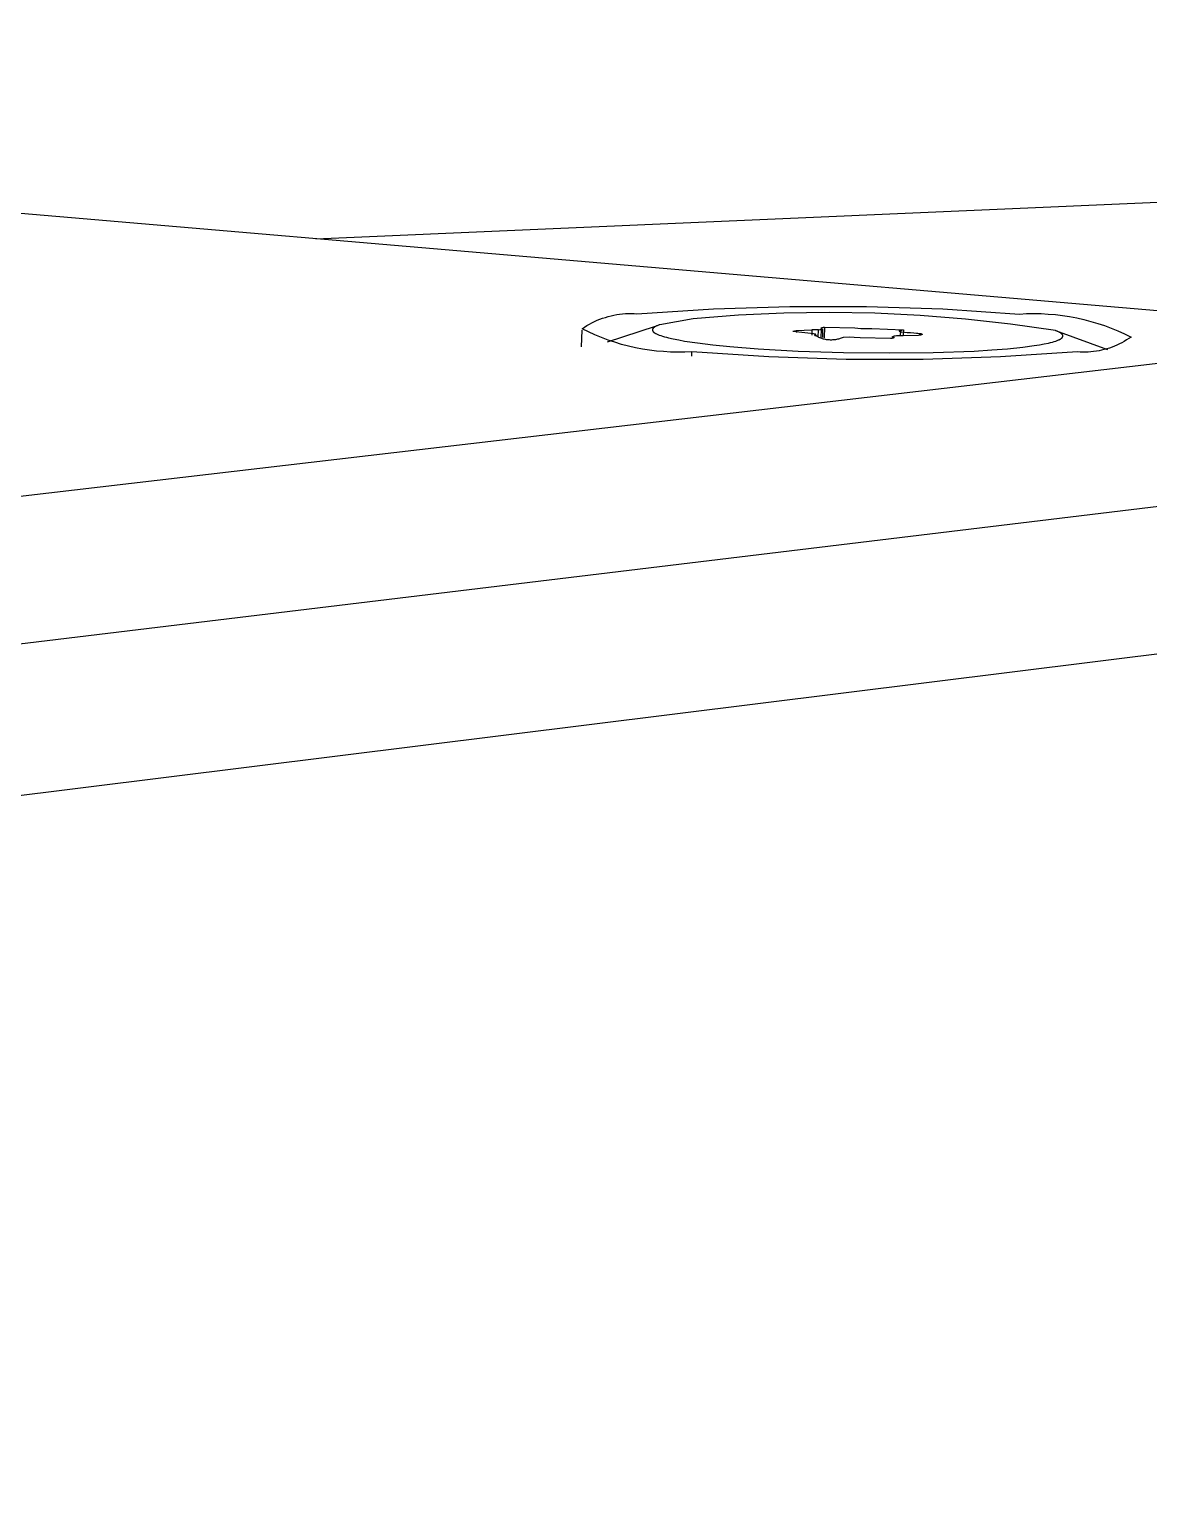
# Model space of a CAD drawing. Header units: millimetres. Extents: x -573 to 3430, y 0 to 3769.
# Drawn here: x 1659.04 to 1674.9, y 373.51 to 394.13 of the extents above; entities that cross this region are included whole.
import ezdxf

# ---------------------------------------------------------------- set-up
doc = ezdxf.new("R2010")
doc.units = ezdxf.units.MM
doc.layers.add('01 Basic thick', color=7, linetype='Continuous', lineweight=35)

msp = doc.modelspace()

# ---------------------------------------------------------------- linework, layer by layer
at = {"layer": '01 Basic thick', "lineweight": -3}
for p, q in [((1663.099, 391.158), (1731.562, 394.128)), ((1676.657, 389.998), (1643.642, 392.822)), ((1667.649, 390.096), (1668.731, 390.166)), ((1668.731, 390.166), (1669.815, 390.201)), ((1670.374, 390.116), (1669.731, 390.106)), ((1669.815, 390.201), (1670.9, 390.2)), ((1671.018, 390.105), (1670.374, 390.116)), ((1670.9, 390.2), (1671.984, 390.165)), ((1671.984, 390.165), (1673.066, 390.093)), ((1666.872, 389.883), (1666.906, 389.906)), ((1666.906, 389.906), (1666.941, 389.928)), ((1666.941, 389.928), (1666.976, 389.949)), ((1666.976, 389.949), (1667.012, 389.969)), ((1667.012, 389.969), (1667.049, 389.987)), ((1667.049, 389.987), (1667.087, 390.004)), ((1667.087, 390.004), (1667.125, 390.019)), ((1667.125, 390.019), (1667.163, 390.034)), ((1667.163, 390.034), (1667.202, 390.046)), ((1667.202, 390.046), (1667.242, 390.058)), ((1667.23, 389.697), (1667.91, 389.92)), ((1667.242, 390.058), (1667.282, 390.068)), ((1667.282, 390.068), (1667.322, 390.077)), ((1667.322, 390.077), (1667.362, 390.084)), ((1667.362, 390.084), (1667.403, 390.09)), ((1667.403, 390.09), (1667.444, 390.095)), ((1667.444, 390.095), (1667.485, 390.098)), ((1667.485, 390.098), (1667.526, 390.1)), ((1667.526, 390.1), (1667.567, 390.1)), ((1667.567, 390.1), (1667.608, 390.099)), ((1667.608, 390.099), (1667.649, 390.096)), ((1667.893, 389.905), (1667.891, 389.903)), ((1667.896, 389.907), (1667.893, 389.905)), ((1667.899, 389.909), (1667.896, 389.907)), ((1667.902, 389.911), (1667.899, 389.909)), ((1667.905, 389.912), (1667.902, 389.911)), ((1667.909, 389.914), (1667.905, 389.912)), ((1667.912, 389.916), (1667.909, 389.914)), ((1667.919, 389.92), (1667.912, 389.916)), ((1667.927, 389.924), (1667.919, 389.92)), ((1667.935, 389.927), (1667.927, 389.924)), ((1667.944, 389.931), (1667.935, 389.927)), ((1667.954, 389.935), (1667.944, 389.931)), ((1667.964, 389.938), (1667.954, 389.935)), ((1667.975, 389.942), (1667.964, 389.938)), ((1668.447, 390.027), (1667.975, 389.942)), ((1669.088, 390.077), (1668.447, 390.027)), ((1669.731, 390.106), (1669.088, 390.077)), ((1670.288, 389.904), (1670.294, 389.905)), ((1670.294, 389.905), (1670.307, 389.906)), ((1670.307, 389.906), (1670.303, 389.758)), ((1670.307, 389.906), (1670.735, 389.896)), ((1671.661, 390.073), (1671.018, 390.105)), ((1672.302, 390.022), (1671.661, 390.073)), ((1672.942, 389.95), (1672.302, 390.022)), ((1673.579, 389.858), (1672.942, 389.95)), ((1673.066, 390.093), (1673.168, 390.098)), ((1673.168, 390.098), (1673.27, 390.1)), ((1673.27, 390.1), (1673.373, 390.098)), ((1673.373, 390.098), (1673.475, 390.093)), ((1673.475, 390.093), (1673.576, 390.084)), ((1673.576, 390.084), (1673.678, 390.072)), ((1673.678, 390.072), (1673.779, 390.056)), ((1673.779, 390.056), (1673.879, 390.037)), ((1673.879, 390.037), (1673.979, 390.015)), ((1673.979, 390.015), (1674.078, 389.989)), ((1674.078, 389.989), (1674.176, 389.96)), ((1674.176, 389.96), (1674.273, 389.928)), ((1674.273, 389.928), (1674.368, 389.893)), ((1666.865, 389.63), (1666.871, 389.864)), ((1666.962, 389.839), (1666.872, 389.883)), ((1667.053, 389.797), (1666.962, 389.839)), ((1667.146, 389.759), (1667.053, 389.797)), ((1667.24, 389.724), (1667.146, 389.759)), ((1667.336, 389.692), (1667.24, 389.724)), ((1667.867, 389.868), (1667.867, 389.868)), ((1667.867, 389.868), (1667.867, 389.867)), ((1667.867, 389.867), (1667.867, 389.867)), ((1667.867, 389.867), (1667.868, 389.866)), ((1667.869, 389.875), (1667.868, 389.874)), ((1667.868, 389.874), (1667.868, 389.873)), ((1667.868, 389.873), (1667.868, 389.872)), ((1667.868, 389.872), (1667.868, 389.871)), ((1667.868, 389.871), (1667.868, 389.871)), ((1667.868, 389.871), (1667.868, 389.87)), ((1667.868, 389.87), (1667.868, 389.87)), ((1667.868, 389.87), (1667.868, 389.869)), ((1667.868, 389.869), (1667.868, 389.869)), ((1667.868, 389.869), (1667.867, 389.868)), ((1667.868, 389.866), (1667.868, 389.866)), ((1667.868, 389.866), (1667.868, 389.865)), ((1667.868, 389.865), (1667.868, 389.865)), ((1667.868, 389.865), (1667.868, 389.864)), ((1667.868, 389.864), (1667.868, 389.863)), ((1667.868, 389.863), (1667.868, 389.862)), ((1667.868, 389.862), (1667.868, 389.861)), ((1667.868, 389.861), (1667.868, 389.86)), ((1667.868, 389.86), (1667.869, 389.86)), ((1667.87, 389.878), (1667.869, 389.877)), ((1667.869, 389.877), (1667.869, 389.876)), ((1667.869, 389.876), (1667.869, 389.875)), ((1667.869, 389.86), (1667.869, 389.859)), ((1667.869, 389.859), (1667.869, 389.858)), ((1667.869, 389.858), (1667.87, 389.857)), ((1667.871, 389.881), (1667.87, 389.88)), ((1667.87, 389.88), (1667.87, 389.879)), ((1667.87, 389.879), (1667.87, 389.878)), ((1667.87, 389.857), (1667.87, 389.856)), ((1667.87, 389.856), (1667.871, 389.855)), ((1667.872, 389.883), (1667.871, 389.882)), ((1667.871, 389.882), (1667.871, 389.881)), ((1667.871, 389.855), (1667.871, 389.854)), ((1667.871, 389.854), (1667.872, 389.853)), ((1667.873, 389.885), (1667.872, 389.884)), ((1667.872, 389.884), (1667.872, 389.883)), ((1667.872, 389.853), (1667.872, 389.852)), ((1667.872, 389.852), (1667.873, 389.851)), ((1667.874, 389.886), (1667.873, 389.885)), ((1667.873, 389.851), (1667.873, 389.85)), ((1667.873, 389.85), (1667.874, 389.849)), ((1667.875, 389.888), (1667.874, 389.887)), ((1667.874, 389.887), (1667.874, 389.886)), ((1667.874, 389.849), (1667.875, 389.848)), ((1667.876, 389.889), (1667.875, 389.888)), ((1667.875, 389.848), (1667.875, 389.847)), ((1667.875, 389.847), (1667.876, 389.846)), ((1667.877, 389.89), (1667.876, 389.889)), ((1667.876, 389.846), (1667.877, 389.845)), ((1667.878, 389.892), (1667.877, 389.891)), ((1667.877, 389.891), (1667.877, 389.89)), ((1667.877, 389.845), (1667.878, 389.844)), ((1667.879, 389.893), (1667.878, 389.892)), ((1667.878, 389.844), (1667.879, 389.843)), ((1667.88, 389.894), (1667.879, 389.893)), ((1667.879, 389.843), (1667.879, 389.842)), ((1667.879, 389.842), (1667.88, 389.841)), ((1667.881, 389.895), (1667.88, 389.894)), ((1667.88, 389.841), (1667.881, 389.84)), ((1667.882, 389.896), (1667.881, 389.895)), ((1667.881, 389.84), (1667.882, 389.839)), ((1667.884, 389.897), (1667.882, 389.896)), ((1667.882, 389.839), (1667.885, 389.837)), ((1667.886, 389.899), (1667.884, 389.897)), ((1667.885, 389.837), (1667.887, 389.835)), ((1667.888, 389.901), (1667.886, 389.899)), ((1667.887, 389.835), (1667.889, 389.833)), ((1667.891, 389.903), (1667.888, 389.901)), ((1667.889, 389.833), (1667.892, 389.831)), ((1667.892, 389.831), (1667.894, 389.829)), ((1667.894, 389.829), (1667.897, 389.827)), ((1667.897, 389.827), (1667.9, 389.825)), ((1667.9, 389.825), (1667.903, 389.823)), ((1667.903, 389.823), (1667.907, 389.821)), ((1667.907, 389.821), (1667.91, 389.819)), ((1667.91, 389.819), (1667.917, 389.815)), ((1667.917, 389.815), (1667.925, 389.811)), ((1667.925, 389.811), (1667.934, 389.807)), ((1667.934, 389.807), (1667.943, 389.803)), ((1667.943, 389.803), (1667.952, 389.799)), ((1667.952, 389.799), (1667.963, 389.795)), ((1667.963, 389.795), (1667.985, 389.787)), ((1667.985, 389.787), (1668.01, 389.779)), ((1668.01, 389.779), (1668.037, 389.771)), ((1668.037, 389.771), (1668.066, 389.763)), ((1668.066, 389.763), (1668.097, 389.755)), ((1668.097, 389.755), (1668.164, 389.74)), ((1668.164, 389.74), (1668.24, 389.725)), ((1668.24, 389.725), (1668.322, 389.71)), ((1668.322, 389.71), (1668.505, 389.683)), ((1669.858, 389.848), (1669.903, 389.86)), ((1670.069, 389.82), (1669.858, 389.847)), ((1669.908, 389.861), (1670.127, 389.867)), ((1669.908, 389.861), (1669.908, 389.832)), ((1670.149, 389.812), (1670.069, 389.82)), ((1670.127, 389.867), (1670.125, 389.793)), ((1670.22, 389.87), (1670.127, 389.867)), ((1670.172, 389.807), (1670.149, 389.812)), ((1670.165, 389.797), (1670.165, 389.797)), ((1670.165, 389.797), (1670.165, 389.796)), ((1670.177, 389.789), (1670.165, 389.797)), ((1670.165, 389.796), (1670.165, 389.796)), ((1670.165, 389.796), (1670.165, 389.796)), ((1670.165, 389.796), (1670.165, 389.795)), ((1670.165, 389.795), (1670.165, 389.795)), ((1670.165, 389.795), (1670.166, 389.795)), ((1670.166, 389.795), (1670.166, 389.795)), ((1670.166, 389.795), (1670.166, 389.794)), ((1670.166, 389.794), (1670.166, 389.794)), ((1670.166, 389.794), (1670.166, 389.794)), ((1670.166, 389.794), (1670.166, 389.793)), ((1670.166, 389.793), (1670.166, 389.793)), ((1670.166, 389.793), (1670.167, 389.793)), ((1670.167, 389.793), (1670.167, 389.793)), ((1670.167, 389.793), (1670.167, 389.792)), ((1670.167, 389.792), (1670.167, 389.792)), ((1670.167, 389.792), (1670.167, 389.792)), ((1670.167, 389.792), (1670.168, 389.792)), ((1670.168, 389.792), (1670.168, 389.792)), ((1670.168, 389.792), (1670.168, 389.791)), ((1670.168, 389.791), (1670.168, 389.791)), ((1670.168, 389.791), (1670.169, 389.791)), ((1670.169, 389.791), (1670.169, 389.791)), ((1670.169, 389.791), (1670.169, 389.791)), ((1670.169, 389.791), (1670.169, 389.791)), ((1670.169, 389.791), (1670.17, 389.79)), ((1670.17, 389.79), (1670.17, 389.79)), ((1670.17, 389.79), (1670.17, 389.79)), ((1670.17, 389.79), (1670.17, 389.79)), ((1670.17, 389.79), (1670.171, 389.79)), ((1670.171, 389.79), (1670.171, 389.79)), ((1670.171, 389.79), (1670.171, 389.79)), ((1670.171, 389.79), (1670.172, 389.79)), ((1670.173, 389.807), (1670.172, 389.807)), ((1670.172, 389.79), (1670.172, 389.79)), ((1670.172, 389.79), (1670.172, 389.79)), ((1670.172, 389.79), (1670.173, 389.79)), ((1670.174, 389.807), (1670.173, 389.807)), ((1670.173, 389.807), (1670.173, 389.807)), ((1670.173, 389.807), (1670.173, 389.807)), ((1670.173, 389.79), (1670.173, 389.79)), ((1670.173, 389.79), (1670.173, 389.789)), ((1670.173, 389.789), (1670.173, 389.789)), ((1670.173, 389.789), (1670.174, 389.789)), ((1670.175, 389.807), (1670.174, 389.807)), ((1670.174, 389.807), (1670.174, 389.807)), ((1670.174, 389.807), (1670.174, 389.807)), ((1670.174, 389.807), (1670.174, 389.807)), ((1670.174, 389.789), (1670.174, 389.79)), ((1670.174, 389.79), (1670.175, 389.79)), ((1670.174, 389.789), (1670.174, 389.789)), ((1670.176, 389.807), (1670.175, 389.807)), ((1670.175, 389.807), (1670.175, 389.807)), ((1670.175, 389.807), (1670.175, 389.807)), ((1670.175, 389.79), (1670.175, 389.79)), ((1670.175, 389.79), (1670.175, 389.79)), ((1670.175, 389.79), (1670.176, 389.79)), ((1670.176, 389.806), (1670.176, 389.807)), ((1670.176, 389.807), (1670.176, 389.807)), ((1670.177, 389.806), (1670.176, 389.806)), ((1670.176, 389.79), (1670.176, 389.79)), ((1670.176, 389.79), (1670.176, 389.79)), ((1670.176, 389.79), (1670.176, 389.79)), ((1670.176, 389.79), (1670.177, 389.79)), ((1670.178, 389.806), (1670.177, 389.806)), ((1670.177, 389.806), (1670.177, 389.806)), ((1670.177, 389.806), (1670.177, 389.806)), ((1670.177, 389.806), (1670.177, 389.806)), ((1670.177, 389.79), (1670.177, 389.79)), ((1670.177, 389.79), (1670.177, 389.79)), ((1670.177, 389.79), (1670.178, 389.79)), ((1670.189, 389.782), (1670.177, 389.789)), ((1670.178, 389.805), (1670.178, 389.806)), ((1670.178, 389.806), (1670.178, 389.806)), ((1670.178, 389.806), (1670.178, 389.806)), ((1670.179, 389.805), (1670.178, 389.805)), ((1670.178, 389.79), (1670.178, 389.791)), ((1670.178, 389.791), (1670.178, 389.791)), ((1670.178, 389.791), (1670.178, 389.791)), ((1670.178, 389.791), (1670.179, 389.791)), ((1670.18, 389.804), (1670.179, 389.805)), ((1670.179, 389.805), (1670.179, 389.805)), ((1670.179, 389.805), (1670.179, 389.805)), ((1670.179, 389.805), (1670.179, 389.805)), ((1670.179, 389.791), (1670.179, 389.792)), ((1670.179, 389.792), (1670.18, 389.792)), ((1670.179, 389.791), (1670.179, 389.791)), ((1670.179, 389.791), (1670.179, 389.791)), ((1670.181, 389.803), (1670.18, 389.804)), ((1670.18, 389.804), (1670.18, 389.804)), ((1670.18, 389.804), (1670.18, 389.804)), ((1670.18, 389.804), (1670.18, 389.804)), ((1670.18, 389.804), (1670.18, 389.804)), ((1670.18, 389.792), (1670.18, 389.793)), ((1670.18, 389.793), (1670.181, 389.793)), ((1670.18, 389.792), (1670.18, 389.792)), ((1670.18, 389.792), (1670.18, 389.792)), ((1670.18, 389.792), (1670.18, 389.792)), ((1670.181, 389.802), (1670.181, 389.803)), ((1670.181, 389.803), (1670.181, 389.803)), ((1670.181, 389.803), (1670.181, 389.803)), ((1670.181, 389.803), (1670.181, 389.803)), ((1670.182, 389.802), (1670.181, 389.802)), ((1670.181, 389.802), (1670.181, 389.802)), ((1670.181, 389.794), (1670.182, 389.795)), ((1670.181, 389.793), (1670.181, 389.794)), ((1670.181, 389.794), (1670.181, 389.794)), ((1670.181, 389.794), (1670.181, 389.794)), ((1670.181, 389.794), (1670.181, 389.794)), ((1670.181, 389.793), (1670.181, 389.793)), ((1670.181, 389.793), (1670.181, 389.793)), ((1670.182, 389.801), (1670.182, 389.802)), ((1670.182, 389.802), (1670.182, 389.802)), ((1670.182, 389.8), (1670.182, 389.801)), ((1670.182, 389.801), (1670.182, 389.801)), ((1670.182, 389.801), (1670.182, 389.801)), ((1670.182, 389.799), (1670.182, 389.8)), ((1670.182, 389.8), (1670.182, 389.8)), ((1670.182, 389.8), (1670.182, 389.8)), ((1670.182, 389.798), (1670.182, 389.799)), ((1670.182, 389.799), (1670.182, 389.799)), ((1670.182, 389.799), (1670.182, 389.799)), ((1670.182, 389.799), (1670.182, 389.799)), ((1670.182, 389.797), (1670.182, 389.798)), ((1670.182, 389.798), (1670.182, 389.798)), ((1670.182, 389.798), (1670.182, 389.798)), ((1670.182, 389.796), (1670.182, 389.797)), ((1670.182, 389.797), (1670.182, 389.797)), ((1670.182, 389.797), (1670.182, 389.797)), ((1670.182, 389.795), (1670.182, 389.796)), ((1670.182, 389.796), (1670.182, 389.796)), ((1670.182, 389.796), (1670.182, 389.796)), ((1670.182, 389.796), (1670.182, 389.796)), ((1670.182, 389.795), (1670.182, 389.795)), ((1670.182, 389.795), (1670.182, 389.795)), ((1670.201, 389.775), (1670.189, 389.782)), ((1670.214, 389.768), (1670.201, 389.775)), ((1670.226, 389.762), (1670.214, 389.768)), ((1670.217, 389.763), (1670.22, 389.87)), ((1670.22, 389.87), (1670.238, 389.872)), ((1670.239, 389.756), (1670.226, 389.762)), ((1670.238, 389.872), (1670.257, 389.874)), ((1670.253, 389.751), (1670.239, 389.756)), ((1670.266, 389.746), (1670.253, 389.751)), ((1670.257, 389.874), (1670.254, 389.761)), ((1670.257, 389.892), (1670.257, 389.893)), ((1670.257, 389.893), (1670.257, 389.893)), ((1670.257, 389.893), (1670.257, 389.893)), ((1670.257, 389.893), (1670.257, 389.893)), ((1670.257, 389.893), (1670.257, 389.893)), ((1670.257, 389.893), (1670.257, 389.893)), ((1670.257, 389.893), (1670.257, 389.893)), ((1670.257, 389.893), (1670.257, 389.893)), ((1670.257, 389.893), (1670.257, 389.893)), ((1670.257, 389.893), (1670.257, 389.893)), ((1670.257, 389.893), (1670.257, 389.893)), ((1670.257, 389.893), (1670.257, 389.893)), ((1670.258, 389.892), (1670.257, 389.892)), ((1670.257, 389.892), (1670.257, 389.892)), ((1670.257, 389.892), (1670.257, 389.892)), ((1670.257, 389.892), (1670.257, 389.892)), ((1670.257, 389.892), (1670.257, 389.892)), ((1670.257, 389.892), (1670.257, 389.892)), ((1670.257, 389.892), (1670.257, 389.892)), ((1670.257, 389.892), (1670.257, 389.892)), ((1670.257, 389.892), (1670.257, 389.892)), ((1670.257, 389.874), (1670.278, 389.88)), ((1670.258, 389.894), (1670.258, 389.895)), ((1670.258, 389.895), (1670.258, 389.895)), ((1670.258, 389.895), (1670.258, 389.895)), ((1670.258, 389.895), (1670.258, 389.895)), ((1670.258, 389.895), (1670.258, 389.895)), ((1670.258, 389.895), (1670.258, 389.895)), ((1670.258, 389.895), (1670.258, 389.895)), ((1670.258, 389.895), (1670.259, 389.895)), ((1670.257, 389.893), (1670.258, 389.894)), ((1670.258, 389.894), (1670.258, 389.894)), ((1670.258, 389.894), (1670.258, 389.894)), ((1670.258, 389.894), (1670.258, 389.894)), ((1670.258, 389.894), (1670.258, 389.894)), ((1670.258, 389.894), (1670.258, 389.894)), ((1670.258, 389.894), (1670.258, 389.894)), ((1670.258, 389.894), (1670.258, 389.894)), ((1670.258, 389.894), (1670.258, 389.894)), ((1670.258, 389.894), (1670.258, 389.894)), ((1670.258, 389.894), (1670.258, 389.894)), ((1670.258, 389.894), (1670.258, 389.894)), ((1670.258, 389.894), (1670.258, 389.894)), ((1670.258, 389.891), (1670.258, 389.892)), ((1670.258, 389.892), (1670.258, 389.892)), ((1670.258, 389.892), (1670.258, 389.892)), ((1670.258, 389.892), (1670.258, 389.892)), ((1670.258, 389.89), (1670.258, 389.891)), ((1670.258, 389.891), (1670.258, 389.891)), ((1670.258, 389.891), (1670.258, 389.891)), ((1670.258, 389.891), (1670.258, 389.891)), ((1670.258, 389.891), (1670.258, 389.891)), ((1670.258, 389.891), (1670.258, 389.891)), ((1670.258, 389.891), (1670.258, 389.891)), ((1670.258, 389.891), (1670.258, 389.891)), ((1670.258, 389.891), (1670.258, 389.891)), ((1670.258, 389.891), (1670.258, 389.891)), ((1670.258, 389.891), (1670.258, 389.891)), ((1670.258, 389.891), (1670.258, 389.891)), ((1670.258, 389.891), (1670.258, 389.891)), ((1670.259, 389.89), (1670.258, 389.89)), ((1670.258, 389.89), (1670.258, 389.89)), ((1670.259, 389.895), (1670.259, 389.896)), ((1670.259, 389.896), (1670.259, 389.896)), ((1670.259, 389.896), (1670.26, 389.896)), ((1670.259, 389.895), (1670.259, 389.895)), ((1670.259, 389.895), (1670.259, 389.895)), ((1670.259, 389.889), (1670.259, 389.89)), ((1670.259, 389.89), (1670.259, 389.89)), ((1670.259, 389.89), (1670.259, 389.89)), ((1670.259, 389.89), (1670.259, 389.89)), ((1670.259, 389.89), (1670.259, 389.89)), ((1670.26, 389.889), (1670.259, 389.889)), ((1670.26, 389.896), (1670.26, 389.897)), ((1670.26, 389.897), (1670.261, 389.897)), ((1670.26, 389.896), (1670.26, 389.896)), ((1670.26, 389.896), (1670.26, 389.896)), ((1670.26, 389.896), (1670.26, 389.896)), ((1670.261, 389.889), (1670.26, 389.889)), ((1670.26, 389.889), (1670.26, 389.889)), ((1670.26, 389.889), (1670.26, 389.889)), ((1670.26, 389.889), (1670.26, 389.889)), ((1670.261, 389.897), (1670.261, 389.897)), ((1670.261, 389.897), (1670.262, 389.897)), ((1670.261, 389.888), (1670.261, 389.889)), ((1670.262, 389.888), (1670.261, 389.888)), ((1670.262, 389.897), (1670.262, 389.898)), ((1670.262, 389.898), (1670.263, 389.898)), ((1670.263, 389.887), (1670.262, 389.888)), ((1670.262, 389.888), (1670.262, 389.888)), ((1670.263, 389.898), (1670.264, 389.898)), ((1670.264, 389.887), (1670.263, 389.887)), ((1670.263, 389.887), (1670.263, 389.887)), ((1670.264, 389.898), (1670.265, 389.899)), ((1670.265, 389.887), (1670.264, 389.887)), ((1670.265, 389.899), (1670.265, 389.899)), ((1670.265, 389.899), (1670.266, 389.899)), ((1670.265, 389.886), (1670.265, 389.887)), ((1670.267, 389.886), (1670.265, 389.886)), ((1670.266, 389.899), (1670.268, 389.9)), ((1670.279, 389.742), (1670.266, 389.746)), ((1670.269, 389.885), (1670.267, 389.886)), ((1670.268, 389.9), (1670.27, 389.9)), ((1670.271, 389.885), (1670.269, 389.885)), ((1670.27, 389.9), (1670.272, 389.901)), ((1670.273, 389.884), (1670.271, 389.885)), ((1670.272, 389.901), (1670.275, 389.901)), ((1670.275, 389.901), (1670.277, 389.902)), ((1670.279, 389.88), (1670.276, 389.761)), ((1670.277, 389.902), (1670.283, 389.903)), ((1670.293, 389.738), (1670.279, 389.742)), ((1670.283, 389.903), (1670.288, 389.904)), ((1670.307, 389.735), (1670.293, 389.738)), ((1670.321, 389.732), (1670.307, 389.735)), ((1670.335, 389.729), (1670.321, 389.732)), ((1670.349, 389.727), (1670.335, 389.729)), ((1670.363, 389.726), (1670.349, 389.727)), ((1670.377, 389.725), (1670.363, 389.726)), ((1670.391, 389.724), (1670.377, 389.725)), ((1670.405, 389.724), (1670.391, 389.724)), ((1670.419, 389.725), (1670.405, 389.724)), ((1670.433, 389.726), (1670.419, 389.725)), ((1670.447, 389.727), (1670.433, 389.726)), ((1670.461, 389.729), (1670.447, 389.727)), ((1670.475, 389.732), (1670.461, 389.729)), ((1670.489, 389.735), (1670.475, 389.732)), ((1670.503, 389.738), (1670.489, 389.735)), ((1670.517, 389.742), (1670.503, 389.738)), ((1670.53, 389.746), (1670.517, 389.742)), ((1670.543, 389.751), (1670.53, 389.746)), ((1670.557, 389.756), (1670.543, 389.751)), ((1670.569, 389.762), (1670.557, 389.756)), ((1670.667, 389.764), (1670.569, 389.762)), ((1670.725, 389.762), (1670.667, 389.764)), ((1670.812, 389.756), (1670.725, 389.762)), ((1670.735, 389.896), (1670.821, 389.89)), ((1671.241, 389.745), (1670.812, 389.756)), ((1670.821, 389.89), (1670.879, 389.888)), ((1670.879, 389.888), (1670.976, 389.89)), ((1670.976, 389.89), (1671.422, 389.868)), ((1671.254, 389.747), (1671.241, 389.745)), ((1671.259, 389.748), (1671.254, 389.747)), ((1671.265, 389.749), (1671.259, 389.748)), ((1671.27, 389.75), (1671.265, 389.749)), ((1671.269, 389.772), (1671.27, 389.773)), ((1671.269, 389.771), (1671.269, 389.772)), ((1671.269, 389.772), (1671.269, 389.772)), ((1671.269, 389.772), (1671.269, 389.772)), ((1671.269, 389.772), (1671.269, 389.772)), ((1671.269, 389.772), (1671.269, 389.772)), ((1671.269, 389.772), (1671.269, 389.772)), ((1671.269, 389.772), (1671.269, 389.772)), ((1671.269, 389.772), (1671.269, 389.772)), ((1671.269, 389.772), (1671.269, 389.772)), ((1671.269, 389.772), (1671.269, 389.772)), ((1671.269, 389.77), (1671.269, 389.771)), ((1671.269, 389.771), (1671.269, 389.771)), ((1671.269, 389.771), (1671.269, 389.771)), ((1671.269, 389.771), (1671.269, 389.771)), ((1671.269, 389.771), (1671.269, 389.771)), ((1671.269, 389.771), (1671.269, 389.771)), ((1671.269, 389.771), (1671.269, 389.771)), ((1671.269, 389.771), (1671.269, 389.771)), ((1671.269, 389.769), (1671.269, 389.77)), ((1671.269, 389.77), (1671.269, 389.77)), ((1671.269, 389.77), (1671.269, 389.77)), ((1671.269, 389.77), (1671.269, 389.77)), ((1671.269, 389.77), (1671.269, 389.77)), ((1671.269, 389.77), (1671.269, 389.77)), ((1671.269, 389.77), (1671.269, 389.77)), ((1671.269, 389.77), (1671.269, 389.77)), ((1671.269, 389.77), (1671.269, 389.77)), ((1671.27, 389.768), (1671.269, 389.769)), ((1671.269, 389.769), (1671.269, 389.769)), ((1671.269, 389.769), (1671.269, 389.769)), ((1671.269, 389.769), (1671.269, 389.769)), ((1671.269, 389.769), (1671.269, 389.769)), ((1671.269, 389.769), (1671.269, 389.769)), ((1671.269, 389.769), (1671.269, 389.769)), ((1671.269, 389.769), (1671.269, 389.769)), ((1671.269, 389.769), (1671.269, 389.769)), ((1671.27, 389.773), (1671.271, 389.774)), ((1671.27, 389.773), (1671.27, 389.773)), ((1671.27, 389.773), (1671.27, 389.773)), ((1671.27, 389.773), (1671.27, 389.773)), ((1671.27, 389.773), (1671.27, 389.773)), ((1671.27, 389.773), (1671.27, 389.773)), ((1671.27, 389.773), (1671.27, 389.773)), ((1671.27, 389.773), (1671.27, 389.773)), ((1671.27, 389.773), (1671.27, 389.773)), ((1671.27, 389.773), (1671.27, 389.773)), ((1671.27, 389.773), (1671.27, 389.773)), ((1671.27, 389.773), (1671.27, 389.773)), ((1671.271, 389.768), (1671.27, 389.768)), ((1671.27, 389.768), (1671.27, 389.768)), ((1671.27, 389.768), (1671.27, 389.768)), ((1671.27, 389.768), (1671.27, 389.768)), ((1671.27, 389.768), (1671.27, 389.768)), ((1671.27, 389.768), (1671.27, 389.768)), ((1671.27, 389.768), (1671.27, 389.768)), ((1671.27, 389.768), (1671.27, 389.768)), ((1671.27, 389.768), (1671.27, 389.768)), ((1671.27, 389.768), (1671.27, 389.768)), ((1671.27, 389.768), (1671.27, 389.768)), ((1671.273, 389.75), (1671.27, 389.75)), ((1671.271, 389.767), (1671.271, 389.768)), ((1671.271, 389.768), (1671.271, 389.768)), ((1671.272, 389.767), (1671.271, 389.767)), ((1671.271, 389.767), (1671.271, 389.767)), ((1671.271, 389.767), (1671.271, 389.767)), ((1671.271, 389.767), (1671.271, 389.767)), ((1671.271, 389.767), (1671.271, 389.767)), ((1671.271, 389.767), (1671.271, 389.767)), ((1671.271, 389.767), (1671.271, 389.767)), ((1671.271, 389.767), (1671.271, 389.767)), ((1671.272, 389.774), (1671.29, 389.778)), ((1671.273, 389.767), (1671.272, 389.767)), ((1671.272, 389.767), (1671.272, 389.767)), ((1671.272, 389.767), (1671.272, 389.767)), ((1671.272, 389.767), (1671.272, 389.767)), ((1671.272, 389.767), (1671.272, 389.767)), ((1671.272, 389.767), (1671.272, 389.767)), ((1671.272, 389.767), (1671.272, 389.767)), ((1671.272, 389.767), (1671.272, 389.767)), ((1671.274, 389.767), (1671.273, 389.767)), ((1671.273, 389.767), (1671.273, 389.767)), ((1671.273, 389.767), (1671.273, 389.767)), ((1671.273, 389.767), (1671.273, 389.767)), ((1671.273, 389.767), (1671.273, 389.767)), ((1671.273, 389.767), (1671.273, 389.767)), ((1671.273, 389.767), (1671.273, 389.767)), ((1671.273, 389.767), (1671.273, 389.767)), ((1671.273, 389.767), (1671.273, 389.767)), ((1671.275, 389.751), (1671.273, 389.75)), ((1671.275, 389.768), (1671.274, 389.768)), ((1671.274, 389.768), (1671.274, 389.768)), ((1671.274, 389.768), (1671.274, 389.768)), ((1671.274, 389.768), (1671.274, 389.768)), ((1671.274, 389.768), (1671.274, 389.768)), ((1671.274, 389.768), (1671.274, 389.768)), ((1671.274, 389.768), (1671.274, 389.768)), ((1671.274, 389.768), (1671.274, 389.767)), ((1671.274, 389.767), (1671.274, 389.767)), ((1671.274, 389.767), (1671.274, 389.767)), ((1671.275, 389.768), (1671.277, 389.767)), ((1671.277, 389.752), (1671.275, 389.751)), ((1671.277, 389.767), (1671.278, 389.767)), ((1671.279, 389.752), (1671.277, 389.752)), ((1671.278, 389.767), (1671.28, 389.766)), ((1671.281, 389.753), (1671.279, 389.752)), ((1671.28, 389.766), (1671.282, 389.766)), ((1671.282, 389.753), (1671.281, 389.753)), ((1671.282, 389.766), (1671.282, 389.765)), ((1671.282, 389.765), (1671.283, 389.765)), ((1671.283, 389.753), (1671.282, 389.753)), ((1671.283, 389.765), (1671.284, 389.765)), ((1671.284, 389.754), (1671.283, 389.753)), ((1671.284, 389.765), (1671.285, 389.765)), ((1671.285, 389.754), (1671.284, 389.754)), ((1671.284, 389.754), (1671.284, 389.754)), ((1671.285, 389.765), (1671.285, 389.764)), ((1671.285, 389.764), (1671.286, 389.764)), ((1671.286, 389.755), (1671.285, 389.754)), ((1671.286, 389.764), (1671.286, 389.764)), ((1671.286, 389.764), (1671.287, 389.763)), ((1671.287, 389.755), (1671.286, 389.755)), ((1671.286, 389.755), (1671.286, 389.755)), ((1671.287, 389.763), (1671.287, 389.763)), ((1671.287, 389.763), (1671.287, 389.763)), ((1671.287, 389.763), (1671.287, 389.763)), ((1671.287, 389.763), (1671.288, 389.763)), ((1671.288, 389.756), (1671.287, 389.756)), ((1671.287, 389.756), (1671.287, 389.756)), ((1671.287, 389.756), (1671.287, 389.755)), ((1671.287, 389.755), (1671.287, 389.755)), ((1671.288, 389.763), (1671.288, 389.763)), ((1671.288, 389.763), (1671.288, 389.762)), ((1671.288, 389.762), (1671.288, 389.762)), ((1671.288, 389.762), (1671.288, 389.762)), ((1671.288, 389.762), (1671.289, 389.762)), ((1671.289, 389.757), (1671.288, 389.756)), ((1671.288, 389.756), (1671.288, 389.756)), ((1671.288, 389.756), (1671.288, 389.756)), ((1671.288, 389.756), (1671.288, 389.756)), ((1671.288, 389.756), (1671.288, 389.756)), ((1671.289, 389.762), (1671.289, 389.762)), ((1671.289, 389.762), (1671.289, 389.762)), ((1671.289, 389.762), (1671.289, 389.761)), ((1671.289, 389.761), (1671.289, 389.761)), ((1671.289, 389.761), (1671.289, 389.761)), ((1671.289, 389.761), (1671.289, 389.761)), ((1671.289, 389.761), (1671.289, 389.761)), ((1671.289, 389.761), (1671.289, 389.761)), ((1671.289, 389.761), (1671.289, 389.761)), ((1671.289, 389.761), (1671.289, 389.761)), ((1671.289, 389.761), (1671.289, 389.761)), ((1671.289, 389.761), (1671.29, 389.761)), ((1671.29, 389.758), (1671.289, 389.758)), ((1671.289, 389.758), (1671.289, 389.758)), ((1671.289, 389.758), (1671.289, 389.757)), ((1671.289, 389.757), (1671.289, 389.757)), ((1671.289, 389.757), (1671.289, 389.757)), ((1671.289, 389.757), (1671.289, 389.757)), ((1671.289, 389.757), (1671.289, 389.757)), ((1671.289, 389.757), (1671.289, 389.757)), ((1671.289, 389.757), (1671.289, 389.757)), ((1671.289, 389.757), (1671.289, 389.757)), ((1671.289, 389.757), (1671.289, 389.757)), ((1671.289, 389.757), (1671.289, 389.757)), ((1671.309, 389.78), (1671.29, 389.778)), ((1671.29, 389.761), (1671.29, 389.761)), ((1671.29, 389.761), (1671.29, 389.761)), ((1671.29, 389.761), (1671.29, 389.761)), ((1671.29, 389.761), (1671.29, 389.76)), ((1671.29, 389.76), (1671.29, 389.76)), ((1671.29, 389.76), (1671.29, 389.76)), ((1671.29, 389.76), (1671.29, 389.76)), ((1671.29, 389.76), (1671.29, 389.76)), ((1671.29, 389.76), (1671.29, 389.76)), ((1671.29, 389.76), (1671.29, 389.76)), ((1671.29, 389.76), (1671.29, 389.76)), ((1671.29, 389.76), (1671.29, 389.76)), ((1671.29, 389.76), (1671.29, 389.76)), ((1671.29, 389.76), (1671.29, 389.76)), ((1671.29, 389.76), (1671.29, 389.76)), ((1671.29, 389.76), (1671.29, 389.76)), ((1671.29, 389.76), (1671.29, 389.759)), ((1671.29, 389.759), (1671.29, 389.759)), ((1671.29, 389.759), (1671.29, 389.759)), ((1671.29, 389.759), (1671.29, 389.759)), ((1671.29, 389.759), (1671.29, 389.759)), ((1671.29, 389.759), (1671.29, 389.759)), ((1671.29, 389.759), (1671.29, 389.759)), ((1671.29, 389.759), (1671.29, 389.759)), ((1671.29, 389.759), (1671.29, 389.759)), ((1671.29, 389.759), (1671.29, 389.759)), ((1671.29, 389.759), (1671.29, 389.759)), ((1671.29, 389.759), (1671.29, 389.759)), ((1671.29, 389.759), (1671.29, 389.759)), ((1671.29, 389.759), (1671.29, 389.758)), ((1671.29, 389.758), (1671.29, 389.758)), ((1671.29, 389.758), (1671.29, 389.758)), ((1671.29, 389.758), (1671.29, 389.758)), ((1671.29, 389.758), (1671.29, 389.758)), ((1671.29, 389.758), (1671.29, 389.758)), ((1671.29, 389.758), (1671.29, 389.758)), ((1671.29, 389.758), (1671.29, 389.758)), ((1671.29, 389.758), (1671.29, 389.758)), ((1671.29, 389.758), (1671.29, 389.758)), ((1671.327, 389.782), (1671.309, 389.78)), ((1671.42, 389.785), (1671.327, 389.782)), ((1671.364, 389.855), (1671.363, 389.855)), ((1671.363, 389.855), (1671.363, 389.854)), ((1671.363, 389.854), (1671.363, 389.854)), ((1671.363, 389.854), (1671.363, 389.854)), ((1671.363, 389.854), (1671.363, 389.853)), ((1671.363, 389.853), (1671.363, 389.853)), ((1671.365, 389.858), (1671.364, 389.858)), ((1671.364, 389.858), (1671.364, 389.857)), ((1671.364, 389.857), (1671.364, 389.857)), ((1671.364, 389.857), (1671.364, 389.857)), ((1671.364, 389.857), (1671.364, 389.857)), ((1671.364, 389.857), (1671.364, 389.856)), ((1671.364, 389.856), (1671.364, 389.856)), ((1671.364, 389.856), (1671.364, 389.856)), ((1671.364, 389.856), (1671.364, 389.855)), ((1671.364, 389.855), (1671.364, 389.855)), ((1671.364, 389.855), (1671.364, 389.855)), ((1671.363, 389.853), (1671.364, 389.853)), ((1671.364, 389.853), (1671.364, 389.852)), ((1671.364, 389.852), (1671.364, 389.852)), ((1671.364, 389.852), (1671.364, 389.852)), ((1671.364, 389.852), (1671.364, 389.852)), ((1671.364, 389.852), (1671.364, 389.851)), ((1671.364, 389.851), (1671.364, 389.851)), ((1671.364, 389.851), (1671.364, 389.851)), ((1671.364, 389.851), (1671.364, 389.85)), ((1671.364, 389.85), (1671.364, 389.85)), ((1671.364, 389.85), (1671.364, 389.85)), ((1671.364, 389.85), (1671.365, 389.85)), ((1671.366, 389.859), (1671.365, 389.859)), ((1671.365, 389.859), (1671.365, 389.859)), ((1671.365, 389.859), (1671.365, 389.859)), ((1671.365, 389.859), (1671.365, 389.858)), ((1671.365, 389.858), (1671.365, 389.858)), ((1671.365, 389.858), (1671.365, 389.858)), ((1671.365, 389.85), (1671.365, 389.849)), ((1671.365, 389.849), (1671.365, 389.849)), ((1671.365, 389.849), (1671.365, 389.849)), ((1671.365, 389.849), (1671.365, 389.849)), ((1671.365, 389.849), (1671.365, 389.848)), ((1671.365, 389.848), (1671.366, 389.848)), ((1671.367, 389.86), (1671.366, 389.86)), ((1671.366, 389.86), (1671.366, 389.86)), ((1671.366, 389.86), (1671.366, 389.86)), ((1671.366, 389.86), (1671.366, 389.86)), ((1671.366, 389.86), (1671.366, 389.859)), ((1671.366, 389.848), (1671.366, 389.848)), ((1671.366, 389.848), (1671.366, 389.848)), ((1671.366, 389.848), (1671.366, 389.847)), ((1671.366, 389.847), (1671.366, 389.847)), ((1671.366, 389.847), (1671.367, 389.847)), ((1671.368, 389.861), (1671.367, 389.861)), ((1671.367, 389.861), (1671.367, 389.861)), ((1671.367, 389.861), (1671.367, 389.861)), ((1671.367, 389.861), (1671.367, 389.86)), ((1671.367, 389.847), (1671.367, 389.847)), ((1671.367, 389.847), (1671.367, 389.847)), ((1671.367, 389.847), (1671.367, 389.847)), ((1671.367, 389.847), (1671.368, 389.846)), ((1671.369, 389.862), (1671.368, 389.862)), ((1671.368, 389.862), (1671.368, 389.861)), ((1671.368, 389.861), (1671.368, 389.861)), ((1671.368, 389.861), (1671.368, 389.861)), ((1671.368, 389.846), (1671.368, 389.846)), ((1671.368, 389.846), (1671.368, 389.846)), ((1671.368, 389.846), (1671.369, 389.846)), ((1671.37, 389.862), (1671.369, 389.862)), ((1671.369, 389.862), (1671.369, 389.862)), ((1671.369, 389.862), (1671.369, 389.862)), ((1671.369, 389.846), (1671.369, 389.846)), ((1671.369, 389.846), (1671.369, 389.846)), ((1671.369, 389.846), (1671.369, 389.846)), ((1671.369, 389.846), (1671.37, 389.846)), ((1671.371, 389.862), (1671.37, 389.862)), ((1671.37, 389.862), (1671.37, 389.862)), ((1671.37, 389.862), (1671.37, 389.862)), ((1671.37, 389.862), (1671.37, 389.862)), ((1671.37, 389.846), (1671.37, 389.845)), ((1671.37, 389.845), (1671.37, 389.845)), ((1671.37, 389.845), (1671.371, 389.845)), ((1671.372, 389.862), (1671.371, 389.862)), ((1671.371, 389.862), (1671.371, 389.862)), ((1671.371, 389.862), (1671.371, 389.862)), ((1671.371, 389.845), (1671.371, 389.845)), ((1671.371, 389.845), (1671.371, 389.845)), ((1671.371, 389.845), (1671.371, 389.845)), ((1671.371, 389.845), (1671.372, 389.845)), ((1671.373, 389.862), (1671.372, 389.862)), ((1671.372, 389.862), (1671.372, 389.862)), ((1671.372, 389.862), (1671.372, 389.862)), ((1671.372, 389.845), (1671.372, 389.845)), ((1671.372, 389.845), (1671.372, 389.845)), ((1671.372, 389.845), (1671.373, 389.845)), ((1671.374, 389.862), (1671.373, 389.862)), ((1671.373, 389.862), (1671.373, 389.862)), ((1671.373, 389.862), (1671.373, 389.862)), ((1671.373, 389.862), (1671.373, 389.862)), ((1671.373, 389.845), (1671.373, 389.845)), ((1671.373, 389.845), (1671.373, 389.845)), ((1671.373, 389.845), (1671.374, 389.845)), ((1671.375, 389.862), (1671.374, 389.862)), ((1671.374, 389.862), (1671.374, 389.862)), ((1671.374, 389.862), (1671.374, 389.862)), ((1671.374, 389.845), (1671.396, 389.84)), ((1671.376, 389.862), (1671.375, 389.862)), ((1671.375, 389.862), (1671.375, 389.862)), ((1671.375, 389.862), (1671.375, 389.862)), ((1671.375, 389.862), (1671.375, 389.862)), ((1671.376, 389.861), (1671.376, 389.862)), ((1671.376, 389.862), (1671.376, 389.862)), ((1671.377, 389.861), (1671.376, 389.861)), ((1671.378, 389.861), (1671.377, 389.861)), ((1671.377, 389.861), (1671.377, 389.861)), ((1671.377, 389.861), (1671.377, 389.861)), ((1671.377, 389.861), (1671.377, 389.861)), ((1671.378, 389.86), (1671.378, 389.861)), ((1671.379, 389.86), (1671.378, 389.86)), ((1671.378, 389.86), (1671.378, 389.86)), ((1671.378, 389.86), (1671.378, 389.86)), ((1671.378, 389.86), (1671.378, 389.86)), ((1671.379, 389.859), (1671.379, 389.86)), ((1671.379, 389.858), (1671.379, 389.859)), ((1671.379, 389.859), (1671.379, 389.859)), ((1671.379, 389.859), (1671.379, 389.859)), ((1671.379, 389.859), (1671.379, 389.859)), ((1671.38, 389.858), (1671.379, 389.858)), ((1671.381, 389.855), (1671.379, 389.785)), ((1671.38, 389.857), (1671.38, 389.858)), ((1671.38, 389.858), (1671.38, 389.858)), ((1671.38, 389.858), (1671.38, 389.858)), ((1671.38, 389.856), (1671.38, 389.857)), ((1671.38, 389.857), (1671.38, 389.857)), ((1671.38, 389.857), (1671.38, 389.857)), ((1671.381, 389.856), (1671.38, 389.856)), ((1671.38, 389.856), (1671.38, 389.856)), ((1671.422, 389.868), (1671.381, 389.855)), ((1671.381, 389.855), (1671.381, 389.856)), ((1671.381, 389.856), (1671.381, 389.856)), ((1671.396, 389.84), (1671.477, 389.832)), ((1671.639, 389.791), (1671.42, 389.785)), ((1671.423, 389.868), (1671.421, 389.785)), ((1671.477, 389.832), (1671.524, 389.83)), ((1671.524, 389.83), (1671.57, 389.827)), ((1671.57, 389.827), (1671.611, 389.824)), ((1671.611, 389.824), (1671.63, 389.822)), ((1671.63, 389.822), (1671.646, 389.819)), ((1671.654, 389.793), (1671.644, 389.792)), ((1671.646, 389.819), (1671.657, 389.817)), ((1671.663, 389.795), (1671.654, 389.793)), ((1671.657, 389.817), (1671.661, 389.816)), ((1671.661, 389.816), (1671.666, 389.816)), ((1671.667, 389.795), (1671.663, 389.795)), ((1671.666, 389.816), (1671.67, 389.815)), ((1671.67, 389.796), (1671.667, 389.795)), ((1671.67, 389.815), (1671.673, 389.814)), ((1671.674, 389.797), (1671.67, 389.796)), ((1671.673, 389.814), (1671.676, 389.813)), ((1671.676, 389.798), (1671.674, 389.797)), ((1671.676, 389.813), (1671.678, 389.812)), ((1671.678, 389.798), (1671.676, 389.798)), ((1671.678, 389.812), (1671.679, 389.812)), ((1671.679, 389.799), (1671.678, 389.798)), ((1671.679, 389.812), (1671.681, 389.811)), ((1671.68, 389.799), (1671.679, 389.799)), ((1671.681, 389.799), (1671.68, 389.799)), ((1671.681, 389.811), (1671.682, 389.811)), ((1671.682, 389.8), (1671.681, 389.799)), ((1671.682, 389.811), (1671.683, 389.81)), ((1671.683, 389.8), (1671.682, 389.8)), ((1671.683, 389.81), (1671.683, 389.81)), ((1671.683, 389.81), (1671.684, 389.81)), ((1671.684, 389.8), (1671.683, 389.8)), ((1671.684, 389.81), (1671.684, 389.81)), ((1671.684, 389.81), (1671.685, 389.809)), ((1671.685, 389.801), (1671.684, 389.801)), ((1671.684, 389.801), (1671.684, 389.8)), ((1671.685, 389.809), (1671.685, 389.809)), ((1671.685, 389.809), (1671.686, 389.809)), ((1671.686, 389.801), (1671.685, 389.801)), ((1671.685, 389.801), (1671.685, 389.801)), ((1671.685, 389.801), (1671.685, 389.801)), ((1671.686, 389.809), (1671.686, 389.809)), ((1671.686, 389.809), (1671.686, 389.808)), ((1671.686, 389.808), (1671.687, 389.808)), ((1671.687, 389.802), (1671.686, 389.802)), ((1671.686, 389.802), (1671.686, 389.802)), ((1671.686, 389.802), (1671.686, 389.801)), ((1671.687, 389.808), (1671.687, 389.808)), ((1671.687, 389.808), (1671.687, 389.808)), ((1671.687, 389.808), (1671.687, 389.808)), ((1671.687, 389.808), (1671.687, 389.808)), ((1671.687, 389.808), (1671.687, 389.808)), ((1671.687, 389.808), (1671.687, 389.807)), ((1671.687, 389.807), (1671.687, 389.807)), ((1671.687, 389.807), (1671.688, 389.807)), ((1671.688, 389.803), (1671.687, 389.803)), ((1671.687, 389.803), (1671.687, 389.803)), ((1671.687, 389.803), (1671.687, 389.803)), ((1671.687, 389.803), (1671.687, 389.802)), ((1671.687, 389.802), (1671.687, 389.802)), ((1671.687, 389.802), (1671.687, 389.802)), ((1671.687, 389.802), (1671.687, 389.802)), ((1671.687, 389.802), (1671.687, 389.802)), ((1671.688, 389.807), (1671.688, 389.807)), ((1671.688, 389.807), (1671.688, 389.807)), ((1671.688, 389.807), (1671.688, 389.807)), ((1671.688, 389.807), (1671.688, 389.807)), ((1671.688, 389.807), (1671.688, 389.807)), ((1671.688, 389.807), (1671.688, 389.806)), ((1671.688, 389.806), (1671.688, 389.806)), ((1671.688, 389.806), (1671.688, 389.806)), ((1671.688, 389.806), (1671.688, 389.806)), ((1671.688, 389.806), (1671.688, 389.806)), ((1671.688, 389.806), (1671.688, 389.806)), ((1671.688, 389.806), (1671.688, 389.806)), ((1671.688, 389.806), (1671.688, 389.806)), ((1671.688, 389.806), (1671.688, 389.806)), ((1671.688, 389.806), (1671.688, 389.806)), ((1671.688, 389.806), (1671.688, 389.806)), ((1671.688, 389.806), (1671.688, 389.806)), ((1671.688, 389.806), (1671.688, 389.806)), ((1671.688, 389.806), (1671.688, 389.806)), ((1671.688, 389.806), (1671.688, 389.806)), ((1671.689, 389.804), (1671.688, 389.804)), ((1671.688, 389.804), (1671.688, 389.804)), ((1671.688, 389.804), (1671.688, 389.804)), ((1671.688, 389.804), (1671.688, 389.804)), ((1671.688, 389.804), (1671.688, 389.804)), ((1671.688, 389.804), (1671.688, 389.804)), ((1671.688, 389.804), (1671.688, 389.804)), ((1671.688, 389.804), (1671.688, 389.804)), ((1671.688, 389.804), (1671.688, 389.804)), ((1671.688, 389.804), (1671.688, 389.804)), ((1671.688, 389.804), (1671.688, 389.804)), ((1671.688, 389.804), (1671.688, 389.804)), ((1671.688, 389.804), (1671.688, 389.804)), ((1671.688, 389.804), (1671.688, 389.803)), ((1671.688, 389.803), (1671.688, 389.803)), ((1671.688, 389.803), (1671.688, 389.803)), ((1671.688, 389.803), (1671.688, 389.803)), ((1671.688, 389.803), (1671.688, 389.803)), ((1671.688, 389.803), (1671.688, 389.803)), ((1671.688, 389.806), (1671.689, 389.806)), ((1671.689, 389.806), (1671.689, 389.806)), ((1671.689, 389.806), (1671.689, 389.806)), ((1671.689, 389.806), (1671.689, 389.805)), ((1671.689, 389.805), (1671.689, 389.805)), ((1671.689, 389.805), (1671.689, 389.805)), ((1671.689, 389.805), (1671.689, 389.805)), ((1671.689, 389.805), (1671.689, 389.805)), ((1671.689, 389.805), (1671.689, 389.805)), ((1671.689, 389.805), (1671.689, 389.805)), ((1671.689, 389.805), (1671.689, 389.805)), ((1671.689, 389.805), (1671.689, 389.805)), ((1671.689, 389.805), (1671.689, 389.805)), ((1671.689, 389.805), (1671.689, 389.805)), ((1671.689, 389.805), (1671.689, 389.805)), ((1671.689, 389.805), (1671.689, 389.805)), ((1671.689, 389.805), (1671.689, 389.805)), ((1671.689, 389.805), (1671.689, 389.805)), ((1671.689, 389.805), (1671.689, 389.805)), ((1671.689, 389.805), (1671.689, 389.805)), ((1671.689, 389.805), (1671.689, 389.805)), ((1671.689, 389.805), (1671.689, 389.804)), ((1671.689, 389.804), (1671.689, 389.804)), ((1673.535, 389.696), (1673.56, 389.703)), ((1673.56, 389.703), (1673.582, 389.71)), ((1673.59, 389.854), (1673.579, 389.858)), ((1673.579, 389.858), (1674.313, 389.591)), ((1673.582, 389.71), (1673.592, 389.714)), ((1673.601, 389.849), (1673.59, 389.854)), ((1673.592, 389.714), (1673.602, 389.717)), ((1673.611, 389.845), (1673.601, 389.849)), ((1673.602, 389.717), (1673.612, 389.721)), ((1673.62, 389.841), (1673.611, 389.845)), ((1673.612, 389.721), (1673.62, 389.725)), ((1673.628, 389.837), (1673.62, 389.841)), ((1673.62, 389.725), (1673.628, 389.728)), ((1673.635, 389.833), (1673.628, 389.837)), ((1673.628, 389.728), (1673.636, 389.732)), ((1673.639, 389.831), (1673.635, 389.833)), ((1673.636, 389.732), (1673.639, 389.734)), ((1673.643, 389.829), (1673.639, 389.831)), ((1673.639, 389.734), (1673.643, 389.736)), ((1673.646, 389.827), (1673.643, 389.829)), ((1673.643, 389.736), (1673.646, 389.737)), ((1673.649, 389.825), (1673.646, 389.827)), ((1673.646, 389.737), (1673.649, 389.739)), ((1673.652, 389.823), (1673.649, 389.825)), ((1673.649, 389.739), (1673.652, 389.741)), ((1673.655, 389.821), (1673.652, 389.823)), ((1673.652, 389.741), (1673.655, 389.743)), ((1673.658, 389.819), (1673.655, 389.821)), ((1673.655, 389.743), (1673.658, 389.745)), ((1673.66, 389.817), (1673.658, 389.819)), ((1673.658, 389.745), (1673.66, 389.747)), ((1673.663, 389.815), (1673.66, 389.817)), ((1673.66, 389.747), (1673.663, 389.749)), ((1673.665, 389.813), (1673.663, 389.815)), ((1673.663, 389.749), (1673.665, 389.751)), ((1673.667, 389.811), (1673.665, 389.813)), ((1673.665, 389.751), (1673.667, 389.753)), ((1673.669, 389.809), (1673.667, 389.811)), ((1673.667, 389.753), (1673.668, 389.754)), ((1673.668, 389.754), (1673.669, 389.754)), ((1673.67, 389.808), (1673.669, 389.809)), ((1673.669, 389.754), (1673.67, 389.755)), ((1673.671, 389.807), (1673.67, 389.808)), ((1673.67, 389.755), (1673.671, 389.756)), ((1673.672, 389.806), (1673.671, 389.807)), ((1673.671, 389.756), (1673.672, 389.757)), ((1673.673, 389.805), (1673.672, 389.806)), ((1673.672, 389.757), (1673.673, 389.758)), ((1673.674, 389.804), (1673.673, 389.805)), ((1673.673, 389.759), (1673.674, 389.76)), ((1673.673, 389.758), (1673.673, 389.759)), ((1673.674, 389.803), (1673.674, 389.804)), ((1673.675, 389.802), (1673.674, 389.803)), ((1673.674, 389.76), (1673.675, 389.761)), ((1673.676, 389.801), (1673.675, 389.802)), ((1673.675, 389.761), (1673.676, 389.762)), ((1673.677, 389.8), (1673.676, 389.801)), ((1673.676, 389.763), (1673.677, 389.764)), ((1673.676, 389.762), (1673.676, 389.763)), ((1673.677, 389.799), (1673.677, 389.8)), ((1673.678, 389.798), (1673.677, 389.799)), ((1673.677, 389.764), (1673.678, 389.765)), ((1673.679, 389.797), (1673.678, 389.798)), ((1673.678, 389.798), (1673.678, 389.798)), ((1673.678, 389.766), (1673.679, 389.767)), ((1673.678, 389.765), (1673.678, 389.766)), ((1673.679, 389.796), (1673.679, 389.797)), ((1673.68, 389.795), (1673.679, 389.796)), ((1673.679, 389.768), (1673.68, 389.769)), ((1673.679, 389.767), (1673.679, 389.768)), ((1673.68, 389.794), (1673.68, 389.795)), ((1673.681, 389.793), (1673.68, 389.794)), ((1673.68, 389.77), (1673.681, 389.771)), ((1673.68, 389.769), (1673.68, 389.77)), ((1673.681, 389.792), (1673.681, 389.793)), ((1673.681, 389.791), (1673.681, 389.792)), ((1673.682, 389.79), (1673.681, 389.791)), ((1673.681, 389.773), (1673.682, 389.774)), ((1673.681, 389.772), (1673.681, 389.773)), ((1673.681, 389.771), (1673.681, 389.772)), ((1673.682, 389.789), (1673.682, 389.79)), ((1673.682, 389.788), (1673.682, 389.789)), ((1673.682, 389.787), (1673.682, 389.788)), ((1673.683, 389.786), (1673.682, 389.787)), ((1673.682, 389.777), (1673.682, 389.778)), ((1673.682, 389.778), (1673.683, 389.778)), ((1673.682, 389.776), (1673.682, 389.777)), ((1673.682, 389.775), (1673.682, 389.776)), ((1673.682, 389.774), (1673.682, 389.775)), ((1673.683, 389.785), (1673.683, 389.786)), ((1673.683, 389.784), (1673.683, 389.785)), ((1673.683, 389.783), (1673.683, 389.784)), ((1673.683, 389.784), (1673.683, 389.784)), ((1673.683, 389.782), (1673.683, 389.783)), ((1673.683, 389.783), (1673.683, 389.783)), ((1673.683, 389.781), (1673.683, 389.782)), ((1673.683, 389.782), (1673.683, 389.782)), ((1673.683, 389.78), (1673.683, 389.781)), ((1673.683, 389.781), (1673.683, 389.781)), ((1673.683, 389.779), (1673.683, 389.78)), ((1673.683, 389.78), (1673.683, 389.78)), ((1673.683, 389.778), (1673.683, 389.779)), ((1673.683, 389.779), (1673.683, 389.779)), ((1674.368, 389.893), (1674.463, 389.854)), ((1674.463, 389.854), (1674.556, 389.812)), ((1674.552, 389.705), (1674.518, 389.686)), ((1674.584, 389.725), (1674.552, 389.705)), ((1674.556, 389.812), (1674.648, 389.767)), ((1674.616, 389.745), (1674.584, 389.725)), ((1674.648, 389.767), (1674.616, 389.745)), ((1578.284, 378.091), (1677.212, 389.65)), ((1667.432, 389.663), (1667.336, 389.692)), ((1667.529, 389.637), (1667.432, 389.663)), ((1667.627, 389.615), (1667.529, 389.637)), ((1667.726, 389.596), (1667.627, 389.615)), ((1667.825, 389.581), (1667.726, 389.596)), ((1667.925, 389.569), (1667.825, 389.581)), ((1668.025, 389.56), (1667.925, 389.569)), ((1668.125, 389.555), (1668.025, 389.56)), ((1668.225, 389.553), (1668.125, 389.555)), ((1668.326, 389.554), (1668.225, 389.553)), ((1668.426, 389.559), (1668.326, 389.554)), ((1668.425, 389.494), (1668.426, 389.559)), ((1669.518, 389.487), (1668.426, 389.559)), ((1668.505, 389.683), (1668.726, 389.656)), ((1668.726, 389.656), (1668.965, 389.632)), ((1668.965, 389.632), (1669.365, 389.6)), ((1669.365, 389.6), (1669.935, 389.568)), ((1669.935, 389.568), (1670.573, 389.548)), ((1670.573, 389.548), (1671.22, 389.541)), ((1671.22, 389.541), (1671.845, 389.548)), ((1671.845, 389.548), (1672.425, 389.569)), ((1672.425, 389.569), (1672.677, 389.584)), ((1672.677, 389.584), (1672.9, 389.602)), ((1673.891, 389.556), (1672.799, 389.485)), ((1672.9, 389.602), (1673.115, 389.624)), ((1673.115, 389.624), (1673.278, 389.645)), ((1673.278, 389.645), (1673.352, 389.657)), ((1673.352, 389.657), (1673.42, 389.669)), ((1673.42, 389.669), (1673.481, 389.682)), ((1673.481, 389.682), (1673.509, 389.689)), ((1673.509, 389.689), (1673.535, 389.696)), ((1673.929, 389.554), (1673.891, 389.556)), ((1673.967, 389.553), (1673.929, 389.554)), ((1674.005, 389.553), (1673.967, 389.553)), ((1674.043, 389.554), (1674.005, 389.553)), ((1674.081, 389.557), (1674.043, 389.554)), ((1674.119, 389.561), (1674.081, 389.557)), ((1674.157, 389.566), (1674.119, 389.561)), ((1674.195, 389.573), (1674.157, 389.566)), ((1674.232, 389.581), (1674.195, 389.573)), ((1674.269, 389.59), (1674.232, 389.581)), ((1674.306, 389.6), (1674.269, 389.59)), ((1674.343, 389.611), (1674.306, 389.6)), ((1674.379, 389.624), (1674.343, 389.611)), ((1674.414, 389.638), (1674.379, 389.624)), ((1674.449, 389.653), (1674.414, 389.638)), ((1674.484, 389.669), (1674.449, 389.653)), ((1674.518, 389.686), (1674.484, 389.669)), ((1670.611, 389.45), (1669.518, 389.487)), ((1671.705, 389.449), (1670.611, 389.45)), ((1672.799, 389.485), (1671.705, 389.449)), ((1580.56, 375.972), (1679.394, 387.896)), ((1679.337, 385.815), (1580.557, 373.509))]:
    msp.add_line(p, q, dxfattribs=at)

doc.saveas('drawing.dxf')
